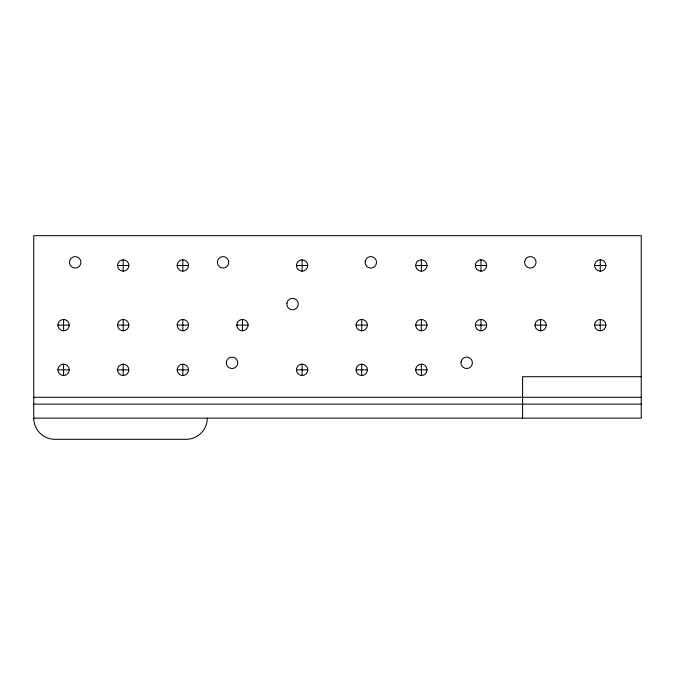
<?xml version="1.0" encoding="UTF-8"?>
<svg xmlns="http://www.w3.org/2000/svg" width="675" height="675" viewBox="0 0 675 675"><rect width="100%" height="100%" fill="white"/><g stroke="black" fill="none" stroke-linecap="round" stroke-linejoin="round"><path stroke-width="1.01" d="M117.517 265.494L128.874 265.494A5.678 5.678 0 0 0 120.361 260.575A5.678 5.678 0 0 0 120.361 270.413A5.678 5.678 0 0 0 128.874 265.494M177.154 265.494L188.511 265.494A5.678 5.678 0 0 0 179.989 260.575A5.678 5.678 0 0 0 179.989 270.413A5.678 5.678 0 0 0 188.511 265.494M296.418 265.494L307.775 265.494A5.678 5.678 0 0 0 299.253 260.575A5.678 5.678 0 0 0 299.253 270.413A5.678 5.678 0 0 0 307.775 265.494M415.673 265.494L427.039 265.494A5.678 5.678 0 0 0 418.517 260.575A5.678 5.678 0 0 0 418.517 270.413A5.678 5.678 0 0 0 427.039 265.494M475.31 265.494L486.667 265.494A5.678 5.678 0 0 0 478.153 260.575A5.678 5.678 0 0 0 478.153 270.413A5.678 5.678 0 0 0 486.667 265.494M594.574 265.494L605.931 265.494A5.678 5.678 0 0 0 597.417 260.575A5.678 5.678 0 0 0 597.417 270.413A5.678 5.678 0 0 0 605.931 265.494M57.89 325.122L69.247 325.122A5.678 5.678 0 0 0 60.725 320.212A5.678 5.678 0 0 0 60.725 330.041A5.678 5.678 0 0 0 69.247 325.122M117.517 325.122L128.874 325.122A5.678 5.678 0 0 0 120.361 320.212A5.678 5.678 0 0 0 120.361 330.041A5.678 5.678 0 0 0 128.874 325.122M177.154 325.122L188.511 325.122A5.678 5.678 0 0 0 179.989 320.212A5.678 5.678 0 0 0 179.989 330.041A5.678 5.678 0 0 0 188.511 325.122M236.782 325.122L248.138 325.122A5.678 5.678 0 0 0 239.625 320.212A5.678 5.678 0 0 0 239.625 330.041A5.678 5.678 0 0 0 248.138 325.122M356.046 325.122L367.402 325.122A5.678 5.678 0 0 0 358.889 320.212A5.678 5.678 0 0 0 358.889 330.041A5.678 5.678 0 0 0 367.402 325.122M415.673 325.122L427.039 325.122A5.678 5.678 0 0 0 418.517 320.212A5.678 5.678 0 0 0 418.517 330.041A5.678 5.678 0 0 0 427.039 325.122M475.31 325.122L486.667 325.122A5.678 5.678 0 0 0 478.153 320.212A5.678 5.678 0 0 0 478.153 330.041A5.678 5.678 0 0 0 486.667 325.122M534.938 325.122L546.303 325.122A5.678 5.678 0 0 0 537.781 320.212A5.678 5.678 0 0 0 537.781 330.041A5.678 5.678 0 0 0 546.303 325.122M594.574 325.122L605.931 325.122A5.678 5.678 0 0 0 597.417 320.212A5.678 5.678 0 0 0 597.417 330.041A5.678 5.678 0 0 0 605.931 325.122M57.89 369.849L69.247 369.849A5.678 5.678 0 0 0 60.725 364.93A5.678 5.678 0 0 0 60.725 374.768A5.678 5.678 0 0 0 69.247 369.849M117.517 369.849L128.874 369.849A5.678 5.678 0 0 0 120.361 364.93A5.678 5.678 0 0 0 120.361 374.768A5.678 5.678 0 0 0 128.874 369.849M177.154 369.849L188.511 369.849A5.678 5.678 0 0 0 179.989 364.93A5.678 5.678 0 0 0 179.989 374.768A5.678 5.678 0 0 0 188.511 369.849M296.418 369.849L307.775 369.849A5.678 5.678 0 0 0 299.253 364.93A5.678 5.678 0 0 0 299.253 374.768A5.678 5.678 0 0 0 307.775 369.849M356.046 369.849L367.402 369.849A5.678 5.678 0 0 0 358.889 364.93A5.678 5.678 0 0 0 358.889 374.768A5.678 5.678 0 0 0 367.402 369.849M415.673 369.849L427.039 369.849A5.678 5.678 0 0 0 418.517 364.93A5.678 5.678 0 0 0 418.517 374.768A5.678 5.678 0 0 0 427.039 369.849M641.25 376.709L522.585 376.709L522.585 418.154M33.75 397.28L641.25 397.28M33.75 404.139L641.25 404.139M33.75 418.154L641.25 418.154L641.25 235.676L33.75 235.676L33.75 418.154A21.17 21.17 0 0 0 54.92 439.324L186.106 439.324A21.17 21.17 0 0 0 207.276 418.154M600.252 259.816L600.252 271.173M600.252 319.444L600.252 330.809M540.624 319.444L540.624 330.809M480.988 259.816L480.988 271.173M480.988 319.444L480.988 330.809M421.36 259.816L421.36 271.173M421.36 319.444L421.36 330.809M421.36 364.171L421.36 375.528M361.724 319.444L361.724 330.809M361.724 364.171L361.724 375.528M302.096 259.816L302.096 271.173M302.096 364.171L302.096 375.528M242.46 319.444L242.46 330.809M182.832 259.816L182.832 271.173M182.832 319.444L182.832 330.809M182.832 364.171L182.832 375.528M123.196 259.816L123.196 271.173M123.196 319.444L123.196 330.809M123.196 364.171L123.196 375.528M63.568 319.444L63.568 330.809M63.568 364.171L63.568 375.528M69.576 261.47L69.55 262.955A5.678 5.678 0 0 0 74.343 267.941L75.828 267.967A5.678 5.678 0 0 0 80.814 263.174L80.84 261.689A5.678 5.678 0 0 0 76.047 256.711L74.562 256.677A5.678 5.678 0 0 0 69.576 261.47M217.468 261.47L217.434 262.955A5.678 5.678 0 0 0 222.235 267.941L223.712 267.967A5.678 5.678 0 0 0 228.698 263.174L228.724 261.689A5.678 5.678 0 0 0 223.931 256.711L222.446 256.677A5.678 5.678 0 0 0 217.468 261.47M226.412 361.952L226.378 363.437A5.678 5.678 0 0 0 231.179 368.415L232.656 368.449A5.678 5.678 0 0 0 237.642 363.656L237.668 362.171A5.678 5.678 0 0 0 232.875 357.185L231.39 357.159A5.678 5.678 0 0 0 226.412 361.952M286.934 303.218L286.909 304.695A5.678 5.678 0 0 0 291.701 309.682L293.186 309.707A5.678 5.678 0 0 0 298.164 304.914L298.198 303.429A5.678 5.678 0 0 0 293.406 298.451L291.921 298.418A5.678 5.678 0 0 0 286.934 303.218M365.2 261.47L365.175 262.955A5.678 5.678 0 0 0 369.968 267.941L371.452 267.967A5.678 5.678 0 0 0 376.439 263.174L376.464 261.689A5.678 5.678 0 0 0 371.672 256.711L370.187 256.677A5.678 5.678 0 0 0 365.2 261.47M461.059 361.952L461.033 363.437A5.678 5.678 0 0 0 465.826 368.415L467.311 368.449A5.678 5.678 0 0 0 472.298 363.656L472.323 362.171A5.678 5.678 0 0 0 467.53 357.185L466.045 357.159A5.678 5.678 0 0 0 461.059 361.952M524.72 261.47L524.686 262.955A5.678 5.678 0 0 0 529.487 267.941L530.963 267.967A5.678 5.678 0 0 0 535.95 263.174L535.975 261.689A5.678 5.678 0 0 0 531.183 256.711L529.698 256.677A5.678 5.678 0 0 0 524.72 261.47"/></g></svg>
